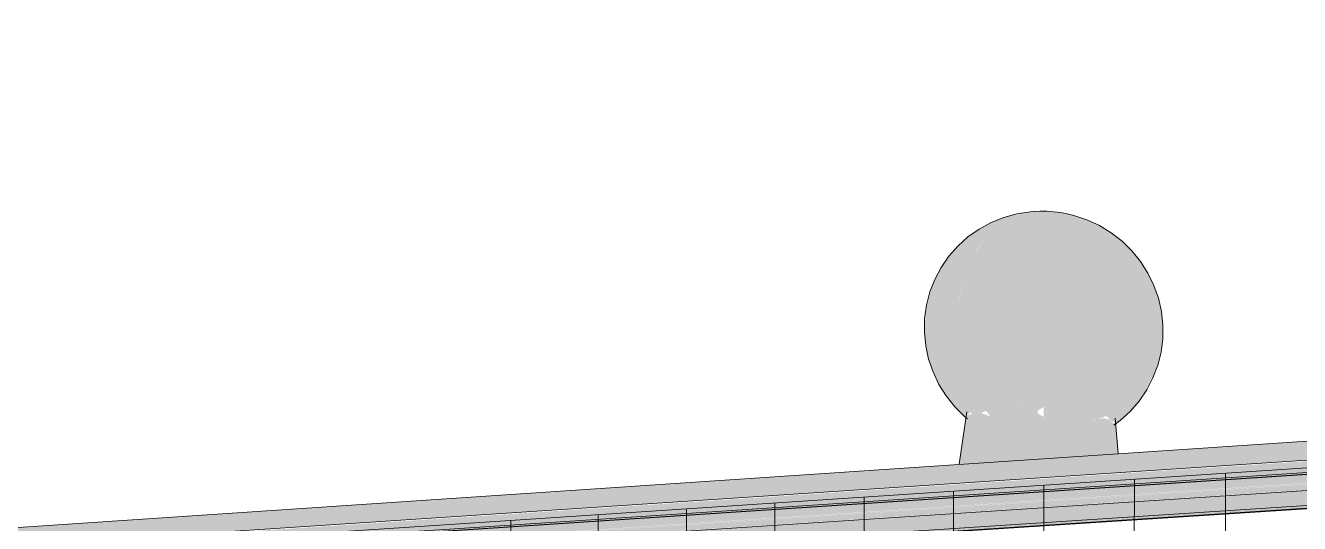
# Model space of a CAD drawing. Header units: inches. Extents: x 31213 to 31218, y -65 to 66.
# Drawn here: x 31216.0078 to 31216.0657, y -64.8035 to -64.7809 of the extents above; entities that cross this region are included whole.
import ezdxf

# ---------------------------------------------------------------- set-up
doc = ezdxf.new("R2010")
doc.units = ezdxf.units.IN
doc.header["$MEASUREMENT"] = 0
for name, color, linetype, lineweight in [('A-GENM', 13, 'Continuous', 9), ('A-GLAZ-CURT', 52, 'Continuous', 9), ('A-GLAZ-CWMG', 51, 'Continuous', 9), ('A-ROOF', 132, 'Continuous', 13), ('A-WALL-PATT', 111, 'Continuous', 13), ('S-BEAM', 12, 'Continuous', 9)]:
    doc.layers.add(name, color=color, linetype=linetype, lineweight=lineweight)

# ---------------------------------------------------------------- blocks, each defined once
blk = doc.blocks.new('FP_70-Looking South East')
at = {"layer": 'A-WALL-PATT', "lineweight": 9}
for p, q in [((-6208.49719, -64.844355), (-6208.497156, -64.80119)), ((-6208.505449, -64.844655), (-6208.505413, -64.801736)), ((-6208.501331, -64.844506), (-6208.501296, -64.801464)), ((-6208.513613, -64.844951), (-6208.513576, -64.802275)), ((-6208.509542, -64.844804), (-6208.509506, -64.802006)), ((-6208.525688, -64.845389), (-6208.52565, -64.803073)), ((-6208.521686, -64.845244), (-6208.521648, -64.802809)), ((-6208.517661, -64.845098), (-6208.517624, -64.802543)), ((-6208.529668, -64.845534), (-6208.529629, -64.803336))]:
    blk.add_line(p, q, dxfattribs=at)

msp = doc.modelspace()

# ---------------------------------------------------------------- hatches: boundary and pattern name
at = {"layer": 'A-GENM', "lineweight": 5}
for points in [[(31216.050532, -64.798649), (31216.050552, -64.798598), (31216.050616, -64.798547), (31216.050717, -64.798417), (31216.050764, -64.798481), (31216.050808, -64.798453), (31216.050824, -64.798361), (31216.050965, -64.798367), (31216.051268, -64.798482), (31216.051275, -64.798426), (31216.05145, -64.798368), (31216.051186, -64.798008), (31216.050808, -64.797312), (31216.05051, -64.79655), (31216.050269, -64.795526), (31216.050181, -64.794904), (31216.050159, -64.794061), (31216.050234, -64.793233), (31216.050402, -64.79244), (31216.050662, -64.791702), (31216.051005, -64.791038), (31216.051423, -64.790463), (31216.051905, -64.789992), (31216.052441, -64.789636), (31216.053016, -64.789405), (31216.052356, -64.789538), (31216.051433, -64.789925), (31216.050876, -64.790267), (31216.050386, -64.790666), (31216.049928, -64.791134), (31216.049596, -64.791559), (31216.049111, -64.792387), (31216.048788, -64.793329), (31216.048682, -64.793994), (31216.048645, -64.794921), (31216.048841, -64.79605), (31216.049078, -64.79671), (31216.049384, -64.79731), (31216.050029, -64.798178), (31216.050508, -64.798627)], [(31216.057324, -64.798947), (31216.05766, -64.798703), (31216.058157, -64.798211), (31216.058753, -64.797384), (31216.059169, -64.796488), (31216.059432, -64.795409), (31216.05946, -64.79439), (31216.059381, -64.793791), (31216.059283, -64.793348), (31216.058969, -64.792477), (31216.058609, -64.791813), (31216.058087, -64.791133), (31216.057704, -64.79074), (31216.057107, -64.790262), (31216.056503, -64.789901), (31216.055868, -64.789624), (31216.055517, -64.78951), (31216.054571, -64.789325), (31216.054473, -64.789336), (31216.054049, -64.789294), (31216.053486, -64.789328), (31216.053016, -64.789405), (31216.052441, -64.789636), (31216.051905, -64.789992), (31216.051423, -64.790463), (31216.050955, -64.791134), (31216.050662, -64.791702), (31216.050402, -64.79244), (31216.050225, -64.79333), (31216.050159, -64.794061), (31216.050181, -64.794904), (31216.050299, -64.795741), (31216.05051, -64.79655), (31216.050808, -64.797312), (31216.051186, -64.798008), (31216.051635, -64.798621), (31216.051942, -64.7983), (31216.052367, -64.798239), (31216.052922, -64.798104), (31216.053676, -64.79841), (31216.054051, -64.798191), (31216.054051, -64.798636), (31216.054218, -64.798738), (31216.054856, -64.798503), (31216.055669, -64.798144), (31216.055879, -64.79857), (31216.056176, -64.798778), (31216.056682, -64.798687), (31216.05689, -64.798598), (31216.057142, -64.798816), (31216.057112, -64.798911), (31216.057201, -64.798848), (31216.057273, -64.798879), (31216.057299, -64.79889), (31216.057323, -64.79894)], [(31216.050224, -64.800789), (31216.056383, -64.800375), (31216.056307, -64.798755), (31216.056147, -64.798758), (31216.055862, -64.798535), (31216.055669, -64.798144), (31216.054442, -64.798656), (31216.054209, -64.798732), (31216.053778, -64.798471), (31216.053778, -64.79835), (31216.053676, -64.79841), (31216.052916, -64.798105), (31216.052134, -64.798272), (31216.051942, -64.7983), (31216.051635, -64.798621), (31216.051136, -64.798432), (31216.051147, -64.798367), (31216.050823, -64.798367), (31216.050799, -64.798507), (31216.050611, -64.798554), (31216.050524, -64.798702), (31216.05035, -64.799916)], [(31216.056383, -64.800375), (31216.057434, -64.800304), (31216.0573, -64.79896), (31216.057262, -64.798888), (31216.057235, -64.798911), (31216.057171, -64.798911), (31216.057166, -64.798872), (31216.057103, -64.798911), (31216.057092, -64.798774), (31216.0568, -64.798704), (31216.056465, -64.798726), (31216.056308, -64.798779), (31216.056362, -64.799916)]]:
    msp.add_hatch(color=256, dxfattribs=at).paths.add_polyline_path(points, flags=0)
at = {"layer": 'A-GLAZ-CWMG', "lineweight": 5}
for points in [[(31215.727644, -64.823312), (31216.347034, -64.78237), (31216.347034, -64.78202), (31215.727645, -64.823087)], [(31215.72809, -64.8235), (31216.347272, -64.782694), (31216.347272, -64.782117), (31216.347046, -64.782132), (31216.347034, -64.782375), (31215.72809, -64.823313), (31215.72809, -64.823458)], [(31215.728027, -64.823511), (31216.347272, -64.782705), (31216.347272, -64.782616), (31215.728027, -64.823454)]]:
    msp.add_hatch(color=256, dxfattribs=at).paths.add_polyline_path(points, flags=0)
at = {"layer": 'A-ROOF', "lineweight": 5}
msp.add_hatch(color=256, dxfattribs=at).paths.add_polyline_path([(31215.698882, -64.824956), (31216.348251, -64.781879), (31216.348251, -64.780856), (31215.698882, -64.824316)], flags=0)
at = {"layer": 'S-BEAM', "lineweight": 5}
for points in [[(31215.727645, -64.823845), (31216.34574, -64.783286), (31216.34574, -64.782461), (31215.727646, -64.823313)], [(31215.728102, -64.823863), (31216.345758, -64.783346), (31216.34574, -64.783286), (31215.728102, -64.823839), (31215.728102, -64.823855)], [(31215.729361, -64.823973), (31216.347209, -64.783564), (31216.345775, -64.783357), (31215.728102, -64.823863), (31215.728104, -64.823908), (31215.728629, -64.823935)], [(31215.729536, -64.824509), (31216.347224, -64.784412), (31216.347209, -64.783593), (31215.729537, -64.823981), (31215.729537, -64.824032)], [(31215.988337, -64.807819), (31216.347124, -64.784557), (31216.347209, -64.784413), (31216.17674, -64.795479), (31216.17674, -64.795561), (31216.175488, -64.795561), (31215.988337, -64.807709)], [(31215.988337, -64.807844), (31216.347137, -64.784589), (31216.347124, -64.784557), (31215.988337, -64.807819)]]:
    msp.add_hatch(color=256, dxfattribs=at).paths.add_polyline_path(points, flags=0)

# ---------------------------------------------------------------- linework, layer by layer
at = {"layer": 'A-GENM'}
for p, q in [((31216.050223, -64.800789), (31216.050565, -64.79841)), ((31216.057306, -64.7987), (31216.057435, -64.800304))]:
    msp.add_line(p, q, dxfattribs=at)
for points in [[(31216.050596, -64.798724, 0), (31216.050463, -64.798618, 0), (31216.05002, -64.798177, 0), (31216.04963, -64.797689, 0), (31216.049299, -64.797161, 0), (31216.049031, -64.796599, 0), (31216.04883, -64.796012, 0), (31216.048698, -64.795406, 0), (31216.048638, -64.79479, 0), (31216.048649, -64.794172, 0), (31216.048733, -64.793561, 0), (31216.048887, -64.792964, 0), (31216.049109, -64.79239, 0), (31216.049398, -64.791845, 0), (31216.049748, -64.791338, 0), (31216.050156, -64.790875, 0), (31216.050615, -64.790463, 0), (31216.05112, -64.790105, 0), (31216.051664, -64.789809, 0), (31216.05224, -64.789576, 0), (31216.05284, -64.789411, 0), (31216.053456, -64.789316, 0), (31216.053573, -64.789306, 0)], [(31216.053573, -64.789306, 0), (31216.053884, -64.789291, 0), (31216.05404, -64.789291, 0), (31216.054196, -64.789295, 0), (31216.054352, -64.789303, 0), (31216.054507, -64.789316, 0), (31216.054662, -64.789333, 0), (31216.054817, -64.789354, 0), (31216.055125, -64.78941, 0), (31216.055429, -64.789484, 0), (31216.056023, -64.789682, 0), (31216.056591, -64.789947, 0), (31216.057125, -64.790274, 0), (31216.057618, -64.790658, 0), (31216.058065, -64.791096, 0), (31216.058458, -64.791581, 0), (31216.058792, -64.792106, 0), (31216.059064, -64.792665, 0), (31216.05927, -64.793251, 0), (31216.059406, -64.793855, 0), (31216.059472, -64.794469, 0), (31216.059465, -64.795086, 0), (31216.059387, -64.795697, 0), (31216.059239, -64.796294, 0), (31216.059022, -64.79687, 0), (31216.058739, -64.797416, 0), (31216.058394, -64.797925, 0), (31216.057991, -64.798392, 0), (31216.057537, -64.798808, 0), (31216.057242, -64.799021, 0)]]:
    msp.add_polyline3d(points, dxfattribs=at)
at = {"layer": 'A-GLAZ-CWMG'}
for p, q in [((31215.727644, -64.823312), (31216.347034, -64.78237)), ((31215.728027, -64.823454), (31216.347272, -64.782616)), ((31215.728027, -64.823511), (31216.347272, -64.782705)), ((31215.728103, -64.823515), (31216.347272, -64.782719))]:
    msp.add_line(p, q, dxfattribs=at)
at = {"layer": 'A-ROOF'}
for p, q in [((31215.698882, -64.824316), (31216.348251, -64.780856)), ((31216.348251, -64.781879), (31215.698882, -64.824956))]:
    msp.add_line(p, q, dxfattribs=at)
at = {"layer": 'S-BEAM'}
for p, q in [((31215.729378, -64.823991), (31216.347224, -64.783592)), ((31215.729262, -64.824616), (31216.347124, -64.784557)), ((31215.729277, -64.824635), (31216.347137, -64.784589)), ((31215.729377, -64.824519), (31216.347224, -64.784412))]:
    msp.add_line(p, q, dxfattribs=at)

# ---------------------------------------------------------------- block references
at = {"layer": 'A-GLAZ-CURT'}
msp.add_blockref('FP_70-Looking South East', (37424.559473, 0), dxfattribs=at)

doc.saveas('drawing.dxf')
